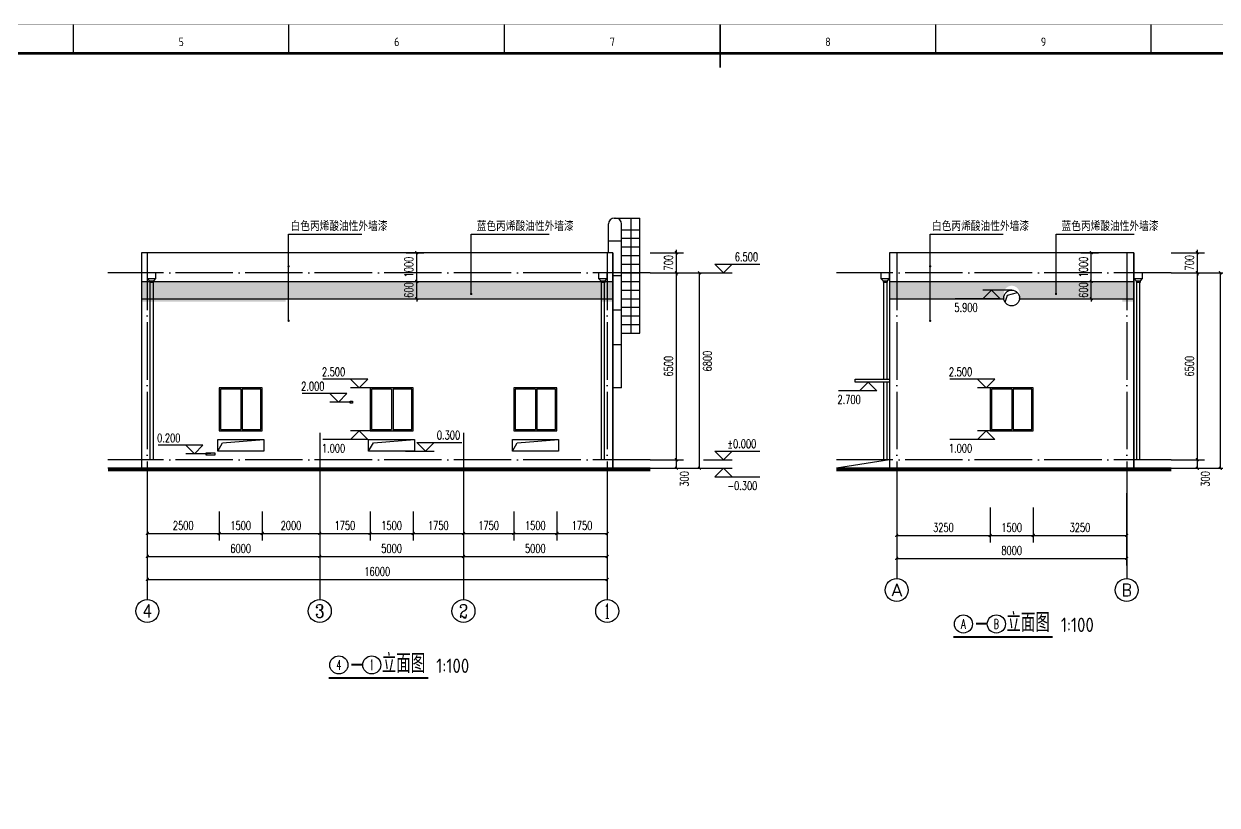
# Model space of a CAD drawing. Extents: x 43191 to 262577, y 21187 to 80637.
# Drawn here: x 185829 to 227343, y 53461 to 80637 of the extents above; entities that cross this region are included whole.
import ezdxf
from ezdxf.enums import TextEntityAlignment as Align

# ---------------------------------------------------------------- set-up
doc = ezdxf.new("R2010")
doc.units = 0
doc.header["$LTSCALE"] = 1000
doc.header["$MEASUREMENT"] = 0
doc.linetypes.add('DOTE', pattern=[2.42, 2, -0.2, 0.02, -0.2])
for name, color, linetype in [('3T_WOOD', 25, 'Continuous'), ('AXIS', 3, 'Continuous'), ('AXIS_TEXT', 7, 'Continuous'), ('DIM_ELEV', 3, 'Continuous'), ('DIM_LEAD', 3, 'Continuous'), ('DIM_SYMB', 3, 'Continuous'), ('DOTE', 1, 'DOTE'), ('PUB_DIM', 3, 'Continuous'), ('PUB_TEXT', 7, 'Continuous'), ('WALL', 9, 'Continuous'), ('WINDOW', 4, 'Continuous'), ('WINDOW_TEXT', 7, 'Continuous')]:
    doc.layers.add(name, color=color, linetype=linetype)
doc.styles.add('_HZTXT', font='standard.shx', dxfattribs={"width": 0.8, "bigfont": 'haiwenhz.shx'})
doc.styles.add('_TCH_AXIS', font='COMPLEX.shx', dxfattribs={"bigfont": 'gbcbig.shx'})
doc.styles.add('_TCH_DIM', font='simplex.shx', dxfattribs={"bigfont": 'gbcbig.shx'})
doc.styles.add('_TCH_DIM_T3', font='simplex.shx', dxfattribs={"width": 0.705882, "bigfont": 'gbcbig.shx'})
doc.styles.add('COMPLEX', font='COMPLEX')
doc.styles.get("Standard").update_dxf_attribs({"font": 'gbenor.shx', "bigfont": 'gbcbig.shx'})
doc.styles.add('TK', font='GEDITXT.SHX', dxfattribs={"width": 0.85, "height": 3.5, "bigfont": 'DXT.SHX'})
doc.dimstyles.new('_TCH_ARCH&&100', dxfattribs={"dimtxt": 297.5, "dimasz": 100, "dimexe": 250, "dimexo": 300, "dimgap": 126.25, "dimtad": 1, "dimdec": 0, "dimzin": 0, "dimdsep": 46, "dimtxsty": '_TCH_DIM_T3', "dimblk": 'ARCHTICK', "dimcen": 0.09, "dimclrt": 7, "dimazin": 2, "dimtfac": 1, "dimtdec": 0, "dimtix": 1, "dimtmove": 2, "dimatfit": 3, "dimldrblk": 'ARCHTICK', "dimfxl": 0, "dimtolj": 1, "dimtzin": 0, "dimarcsym": 0})

# ---------------------------------------------------------------- blocks, each defined once
blk = doc.blocks.new('_RAINH')
for p, q in [((-150, 0), (-150, -200)), ((150, 0), (-150, 0)), ((150, -200), (150, 0)), ((-150, -200), (150, -200)), ((-150, -200), (-75, -280)), ((-75, -280), (75, -280)), ((-75, -280), (-75, -330)), ((-75, -330), (75, -330)), ((75, -280), (150, -200)), ((75, -330), (75, -280))]:
    blk.add_line(p, q)
blk = doc.blocks.new('GEDI_WK_A11')
at = {"color": 3}
for p, q in [((300, 584), (300, 594)), ((375, 584), (375, 594)), ((450, 584), (450, 594)), ((525, 584), (525, 594)), ((600, 584), (600, 594)), ((675, 584), (675, 594))]:
    blk.add_line(p, q, dxfattribs=at)
for points, const_width in [([(0, 0), (1050, 0), (1050, 594), (0, 594)], 0.1), ([(25, 10), (1040, 10), (1040, 584), (25, 584)], 1)]:
    blk.add_lwpolyline(points, close=True, dxfattribs=dict(at, const_width=const_width))
at = {"color": 3, "const_width": 0.5}
blk.add_lwpolyline([(525, 579), (525, 594)], dxfattribs=at)
at = {"color": 3}
for s, p in [('5', (337.5, 588)), ('6', (412.5, 588)), ('7', (487.5, 588)), ('8', (562.5, 588)), ('9', (637.5, 588))]:
    blk.add_text(s, height=3, dxfattribs=at).set_placement(p, align=Align.MIDDLE)
blk = doc.blocks.new('A$C7DF8697A')
blk.add_blockref('GEDI_WK_A11', (0, 0))
at = {"style": 'TK', "width": 0.85}
for tag, height, p in [('PROJECTNAME', 4.75, (985, 44)), ('PHASE', 4, (1027, 44)), ('DRAWINGNAME', 4.75, (995, 31))]:
    blk.add_attdef(tag, text='', height=height, dxfattribs=at).set_placement(p, align=Align.MIDDLE_CENTER)
for tag, p, height in [('APPROVE', (872, 32.75), 3.5), ('DESIGN', (917, 32.75), 3.5), ('REVIEW1', (872, 25.75), 3.5), ('DRAW', (917, 25.75), 3.5), ('REVIEW2', (872, 18.75), 3.5), ('PROPORTION', (917, 18.75), 3.5), ('DRAWINGNUMBER', (967, 18.5), 4), ('CHECK', (872, 11.75), 3.5), ('DATE', (917, 11.75), 3.5), ('VERSION', (1033, 11.75), 3.5)]:
    blk.add_attdef(tag, p, '', height=height, dxfattribs=at)
blk = doc.blocks.new('_ArchTick')
at = {"color": 0, "linetype": 'ByBlock', "const_width": 0.4}
blk.add_lwpolyline([(-0.5, -0.5), (0.5, 0.5)], dxfattribs=at)
blk = doc.blocks.new('*D46')
at = {"layer": 'Defpoints', "color": 0}
for p in [(222304, 72678), (222966, 72678), (222304, 71678)]:
    blk.add_point(p, dxfattribs=at)
at = {"layer": 'PUB_DIM', "color": 0, "lineweight": -2}
for p, q in [((222604, 72678), (223216, 72678)), ((222966, 71678), (222966, 72678)), ((222604, 71678), (223216, 71678))]:
    blk.add_line(p, q, dxfattribs=at)
at = {"layer": 'PUB_DIM', "color": 0, "lineweight": -2, "xscale": 100, "yscale": 100, "zscale": 100}
for p, rotation in [((222966, 72678), 90), ((222966, 71678), 270)]:
    blk.add_blockref('_ArchTick', p, dxfattribs=dict(at, rotation=rotation))
at = {"layer": 'PUB_DIM', "color": 7, "insert": (222691, 72178), "char_height": 297.5, "attachment_point": 5, "rotation": 90, "style": '_TCH_DIM_T3'}
blk.add_mtext('\\A1;1000', dxfattribs=at)
blk = doc.blocks.new('*D47')
at = {"layer": 'Defpoints', "color": 0}
for p in [(222304, 71678), (222966, 71678), (222304, 71078)]:
    blk.add_point(p, dxfattribs=at)
at = {"layer": 'PUB_DIM', "color": 0, "lineweight": -2}
for p, q in [((222604, 71678), (223216, 71678)), ((222966, 71678), (222966, 71778)), ((222966, 71078), (222966, 71678)), ((222604, 71078), (223216, 71078)), ((222966, 71078), (222966, 70978))]:
    blk.add_line(p, q, dxfattribs=at)
at = {"layer": 'PUB_DIM', "color": 0, "lineweight": -2, "xscale": 100, "yscale": 100, "zscale": 100}
for p, rotation in [((222966, 71678), 270), ((222966, 71078), 90)]:
    blk.add_blockref('_ArchTick', p, dxfattribs=dict(at, rotation=rotation))
at = {"layer": 'PUB_DIM', "color": 7, "insert": (222691, 71378), "char_height": 297.5, "attachment_point": 5, "rotation": 90, "style": '_TCH_DIM_T3'}
blk.add_mtext('\\A1;600', dxfattribs=at)
blk = doc.blocks.new('*D48')
at = {"layer": 'Defpoints', "color": 0}
for p in [(198835, 72678), (199496, 72678), (198835, 71678)]:
    blk.add_point(p, dxfattribs=at)
at = {"layer": 'PUB_DIM', "color": 0, "lineweight": -2}
for p, q in [((199135, 72678), (199746, 72678)), ((199496, 71678), (199496, 72678)), ((199135, 71678), (199746, 71678))]:
    blk.add_line(p, q, dxfattribs=at)
at = {"layer": 'PUB_DIM', "color": 0, "lineweight": -2, "xscale": 100, "yscale": 100, "zscale": 100}
for p, rotation in [((199496, 72678), 90), ((199496, 71678), 270)]:
    blk.add_blockref('_ArchTick', p, dxfattribs=dict(at, rotation=rotation))
at = {"layer": 'PUB_DIM', "color": 7, "insert": (199221, 72178), "char_height": 297.5, "attachment_point": 5, "rotation": 90, "style": '_TCH_DIM_T3'}
blk.add_mtext('\\A1;1000', dxfattribs=at)
blk = doc.blocks.new('*D49')
at = {"layer": 'Defpoints', "color": 0}
for p in [(198835, 71678), (199496, 71678), (198835, 71078)]:
    blk.add_point(p, dxfattribs=at)
at = {"layer": 'PUB_DIM', "color": 0, "lineweight": -2}
for p, q in [((199135, 71678), (199746, 71678)), ((199496, 71678), (199496, 71778)), ((199496, 71078), (199496, 71678)), ((199135, 71078), (199746, 71078)), ((199496, 71078), (199496, 70978))]:
    blk.add_line(p, q, dxfattribs=at)
at = {"layer": 'PUB_DIM', "color": 0, "lineweight": -2, "xscale": 100, "yscale": 100, "zscale": 100}
for p, rotation in [((199496, 71678), 270), ((199496, 71078), 90)]:
    blk.add_blockref('_ArchTick', p, dxfattribs=dict(at, rotation=rotation))
at = {"layer": 'PUB_DIM', "color": 7, "insert": (199221, 71378), "char_height": 297.5, "attachment_point": 5, "rotation": 90, "style": '_TCH_DIM_T3'}
blk.add_mtext('\\A1;600', dxfattribs=at)
blk = doc.blocks.new('*D69')
at = {"layer": 'AXIS', "color": 0, "lineweight": -2}
for p, q in [((216196, 64313), (216196, 61793)), ((224196, 64313), (224196, 61793)), ((216196, 62043), (224196, 62043))]:
    blk.add_line(p, q, dxfattribs=at)
at = {"layer": 'Defpoints', "color": 0}
for p in [(216196, 64613), (224196, 64613), (224196, 62043)]:
    blk.add_point(p, dxfattribs=at)
at = {"layer": 'AXIS', "color": 0, "lineweight": -2, "xscale": 100, "yscale": 100, "zscale": 100, "rotation": 180}
blk.add_blockref('_ArchTick', (216196, 62043), dxfattribs=at)
at = {"layer": 'AXIS', "color": 0, "lineweight": -2, "xscale": 100, "yscale": 100, "zscale": 100}
blk.add_blockref('_ArchTick', (224196, 62043), dxfattribs=at)
at = {"layer": 'AXIS', "color": 7, "insert": (220196, 62318), "char_height": 297.5, "attachment_point": 5, "style": '_TCH_DIM_T3'}
blk.add_mtext('\\A1;8000', dxfattribs=at)
blk = doc.blocks.new('*D70')
at = {"layer": 'Defpoints', "color": 0}
for p in [(216196, 64109), (219446, 64109), (219446, 62843)]:
    blk.add_point(p, dxfattribs=at)
at = {"layer": 'PUB_DIM', "color": 0, "lineweight": -2}
for p, q in [((216196, 63809), (216196, 62593)), ((219446, 63809), (219446, 62593)), ((216196, 62843), (219446, 62843))]:
    blk.add_line(p, q, dxfattribs=at)
at = {"layer": 'PUB_DIM', "color": 0, "lineweight": -2, "xscale": 100, "yscale": 100, "zscale": 100, "rotation": 180}
blk.add_blockref('_ArchTick', (216196, 62843), dxfattribs=at)
at = {"layer": 'PUB_DIM', "color": 0, "lineweight": -2, "xscale": 100, "yscale": 100, "zscale": 100}
blk.add_blockref('_ArchTick', (219446, 62843), dxfattribs=at)
at = {"layer": 'PUB_DIM', "color": 7, "insert": (217821, 63118), "char_height": 297.5, "attachment_point": 5, "style": '_TCH_DIM_T3'}
blk.add_mtext('\\A1;3250', dxfattribs=at)
blk = doc.blocks.new('*D71')
at = {"layer": 'Defpoints', "color": 0}
for p in [(219446, 64109), (220946, 64109), (220946, 62843)]:
    blk.add_point(p, dxfattribs=at)
at = {"layer": 'PUB_DIM', "color": 0, "lineweight": -2}
for p, q in [((219446, 63809), (219446, 62593)), ((220946, 63809), (220946, 62593)), ((219446, 62843), (220946, 62843))]:
    blk.add_line(p, q, dxfattribs=at)
at = {"layer": 'PUB_DIM', "color": 0, "lineweight": -2, "xscale": 100, "yscale": 100, "zscale": 100, "rotation": 180}
blk.add_blockref('_ArchTick', (219446, 62843), dxfattribs=at)
at = {"layer": 'PUB_DIM', "color": 0, "lineweight": -2, "xscale": 100, "yscale": 100, "zscale": 100}
blk.add_blockref('_ArchTick', (220946, 62843), dxfattribs=at)
at = {"layer": 'PUB_DIM', "color": 7, "insert": (220196, 63118), "char_height": 297.5, "attachment_point": 5, "style": '_TCH_DIM_T3'}
blk.add_mtext('\\A1;1500', dxfattribs=at)
blk = doc.blocks.new('*D72')
at = {"layer": 'Defpoints', "color": 0}
for p in [(220946, 64109), (224196, 64109), (224196, 62843)]:
    blk.add_point(p, dxfattribs=at)
at = {"layer": 'PUB_DIM', "color": 0, "lineweight": -2}
for p, q in [((220946, 63809), (220946, 62593)), ((224196, 63809), (224196, 62593)), ((220946, 62843), (224196, 62843))]:
    blk.add_line(p, q, dxfattribs=at)
at = {"layer": 'PUB_DIM', "color": 0, "lineweight": -2, "xscale": 100, "yscale": 100, "zscale": 100, "rotation": 180}
blk.add_blockref('_ArchTick', (220946, 62843), dxfattribs=at)
at = {"layer": 'PUB_DIM', "color": 0, "lineweight": -2, "xscale": 100, "yscale": 100, "zscale": 100}
blk.add_blockref('_ArchTick', (224196, 62843), dxfattribs=at)
at = {"layer": 'PUB_DIM', "color": 7, "insert": (222571, 63118), "char_height": 297.5, "attachment_point": 5, "style": '_TCH_DIM_T3'}
blk.add_mtext('\\A1;3250', dxfattribs=at)
blk = doc.blocks.new('*D73')
at = {"layer": 'Defpoints', "color": 0}
for p in [(225746, 71978), (227456, 71978), (225746, 65178)]:
    blk.add_point(p, dxfattribs=at)
at = {"layer": 'PUB_DIM', "color": 0, "lineweight": -2}
for p, q in [((226046, 71978), (227706, 71978)), ((227456, 65178), (227456, 71978)), ((226046, 65178), (227706, 65178))]:
    blk.add_line(p, q, dxfattribs=at)
at = {"layer": 'PUB_DIM', "color": 0, "lineweight": -2, "xscale": 100, "yscale": 100, "zscale": 100}
for p, rotation in [((227456, 71978), 90), ((227456, 65178), 270)]:
    blk.add_blockref('_ArchTick', p, dxfattribs=dict(at, rotation=rotation))
at = {"layer": 'PUB_DIM', "color": 7, "insert": (227731, 68908), "char_height": 297.5, "attachment_point": 5, "rotation": 90, "style": '_TCH_DIM_T3'}
blk.add_mtext('\\A1;6800', dxfattribs=at)
blk = doc.blocks.new('*D74')
at = {"layer": 'Defpoints', "color": 0}
for p in [(225446, 72678), (226656, 72678), (225446, 71978)]:
    blk.add_point(p, dxfattribs=at)
at = {"layer": 'PUB_DIM', "color": 0, "lineweight": -2}
for p, q in [((225746, 72678), (226906, 72678)), ((226656, 72678), (226656, 72778)), ((226656, 71978), (226656, 72678)), ((225746, 71978), (226906, 71978)), ((226656, 71978), (226656, 71878))]:
    blk.add_line(p, q, dxfattribs=at)
at = {"layer": 'PUB_DIM', "color": 0, "lineweight": -2, "xscale": 100, "yscale": 100, "zscale": 100}
for p, rotation in [((226656, 72678), 270), ((226656, 71978), 90)]:
    blk.add_blockref('_ArchTick', p, dxfattribs=dict(at, rotation=rotation))
at = {"layer": 'PUB_DIM', "color": 7, "insert": (226381, 72328), "char_height": 297.5, "attachment_point": 5, "rotation": 90, "style": '_TCH_DIM_T3'}
blk.add_mtext('\\A1;700', dxfattribs=at)
blk = doc.blocks.new('*D75')
at = {"layer": 'Defpoints', "color": 0}
for p in [(225446, 71978), (226656, 71978), (225446, 65478)]:
    blk.add_point(p, dxfattribs=at)
at = {"layer": 'PUB_DIM', "color": 0, "lineweight": -2}
for p, q in [((225746, 71978), (226906, 71978)), ((226656, 65478), (226656, 71978)), ((225746, 65478), (226906, 65478))]:
    blk.add_line(p, q, dxfattribs=at)
at = {"layer": 'PUB_DIM', "color": 0, "lineweight": -2, "xscale": 100, "yscale": 100, "zscale": 100}
for p, rotation in [((226656, 71978), 90), ((226656, 65478), 270)]:
    blk.add_blockref('_ArchTick', p, dxfattribs=dict(at, rotation=rotation))
at = {"layer": 'PUB_DIM', "color": 7, "insert": (226381, 68728), "char_height": 297.5, "attachment_point": 5, "rotation": 90, "style": '_TCH_DIM_T3'}
blk.add_mtext('\\A1;6500', dxfattribs=at)
blk = doc.blocks.new('*D76')
at = {"layer": 'Defpoints', "color": 0}
for p in [(225446, 65478), (225446, 65178), (226656, 65478)]:
    blk.add_point(p, dxfattribs=at)
at = {"layer": 'PUB_DIM', "color": 0, "lineweight": -2}
for p, q in [((225746, 65478), (226906, 65478)), ((225746, 65178), (226906, 65178)), ((226656, 65178), (226656, 65478))]:
    blk.add_line(p, q, dxfattribs=at)
at = {"layer": 'PUB_DIM', "color": 0, "lineweight": -2, "xscale": 100, "yscale": 100, "zscale": 100}
for p, rotation in [((226656, 65478), 90), ((226656, 65178), 270)]:
    blk.add_blockref('_ArchTick', p, dxfattribs=dict(at, rotation=rotation))
at = {"layer": 'PUB_DIM', "color": 7, "insert": (226931, 64808), "char_height": 297.5, "attachment_point": 5, "rotation": 90, "style": '_TCH_DIM_T3'}
blk.add_mtext('\\A1;300', dxfattribs=at)
blk = doc.blocks.new('*D77')
at = {"layer": 'Defpoints', "color": 0}
for p in [(204373, 63973), (206123, 63973), (206123, 62913)]:
    blk.add_point(p, dxfattribs=at)
at = {"layer": 'PUB_DIM', "color": 0, "lineweight": -2}
for p, q in [((204373, 63673), (204373, 62663)), ((206123, 63673), (206123, 62663)), ((204373, 62913), (206123, 62913))]:
    blk.add_line(p, q, dxfattribs=at)
at = {"layer": 'PUB_DIM', "color": 0, "lineweight": -2, "xscale": 100, "yscale": 100, "zscale": 100, "rotation": 180}
blk.add_blockref('_ArchTick', (204373, 62913), dxfattribs=at)
at = {"layer": 'PUB_DIM', "color": 0, "lineweight": -2, "xscale": 100, "yscale": 100, "zscale": 100}
blk.add_blockref('_ArchTick', (206123, 62913), dxfattribs=at)
at = {"layer": 'PUB_DIM', "color": 7, "insert": (205248, 63188), "char_height": 297.5, "attachment_point": 5, "style": '_TCH_DIM_T3'}
blk.add_mtext('\\A1;1750', dxfattribs=at)
blk = doc.blocks.new('*D78')
at = {"layer": 'Defpoints', "color": 0}
for p in [(202873, 63973), (204373, 63973), (204373, 62913)]:
    blk.add_point(p, dxfattribs=at)
at = {"layer": 'PUB_DIM', "color": 0, "lineweight": -2}
for p, q in [((202873, 63673), (202873, 62663)), ((204373, 63673), (204373, 62663)), ((202873, 62913), (204373, 62913))]:
    blk.add_line(p, q, dxfattribs=at)
at = {"layer": 'PUB_DIM', "color": 0, "lineweight": -2, "xscale": 100, "yscale": 100, "zscale": 100, "rotation": 180}
blk.add_blockref('_ArchTick', (202873, 62913), dxfattribs=at)
at = {"layer": 'PUB_DIM', "color": 0, "lineweight": -2, "xscale": 100, "yscale": 100, "zscale": 100}
blk.add_blockref('_ArchTick', (204373, 62913), dxfattribs=at)
at = {"layer": 'PUB_DIM', "color": 7, "insert": (203623, 63188), "char_height": 297.5, "attachment_point": 5, "style": '_TCH_DIM_T3'}
blk.add_mtext('\\A1;1500', dxfattribs=at)
blk = doc.blocks.new('*D79')
at = {"layer": 'Defpoints', "color": 0}
for p in [(201123, 63973), (202873, 63973), (202873, 62913)]:
    blk.add_point(p, dxfattribs=at)
at = {"layer": 'PUB_DIM', "color": 0, "lineweight": -2}
for p, q in [((201123, 63673), (201123, 62663)), ((202873, 63673), (202873, 62663)), ((201123, 62913), (202873, 62913))]:
    blk.add_line(p, q, dxfattribs=at)
at = {"layer": 'PUB_DIM', "color": 0, "lineweight": -2, "xscale": 100, "yscale": 100, "zscale": 100, "rotation": 180}
blk.add_blockref('_ArchTick', (201123, 62913), dxfattribs=at)
at = {"layer": 'PUB_DIM', "color": 0, "lineweight": -2, "xscale": 100, "yscale": 100, "zscale": 100}
blk.add_blockref('_ArchTick', (202873, 62913), dxfattribs=at)
at = {"layer": 'PUB_DIM', "color": 7, "insert": (201998, 63188), "char_height": 297.5, "attachment_point": 5, "style": '_TCH_DIM_T3'}
blk.add_mtext('\\A1;1750', dxfattribs=at)
blk = doc.blocks.new('*D80')
at = {"layer": 'Defpoints', "color": 0}
for p in [(199373, 63973), (201123, 63973), (201123, 62913)]:
    blk.add_point(p, dxfattribs=at)
at = {"layer": 'PUB_DIM', "color": 0, "lineweight": -2}
for p, q in [((199373, 63673), (199373, 62663)), ((201123, 63673), (201123, 62663)), ((199373, 62913), (201123, 62913))]:
    blk.add_line(p, q, dxfattribs=at)
at = {"layer": 'PUB_DIM', "color": 0, "lineweight": -2, "xscale": 100, "yscale": 100, "zscale": 100, "rotation": 180}
blk.add_blockref('_ArchTick', (199373, 62913), dxfattribs=at)
at = {"layer": 'PUB_DIM', "color": 0, "lineweight": -2, "xscale": 100, "yscale": 100, "zscale": 100}
blk.add_blockref('_ArchTick', (201123, 62913), dxfattribs=at)
at = {"layer": 'PUB_DIM', "color": 7, "insert": (200248, 63188), "char_height": 297.5, "attachment_point": 5, "style": '_TCH_DIM_T3'}
blk.add_mtext('\\A1;1750', dxfattribs=at)
blk = doc.blocks.new('*D81')
at = {"layer": 'Defpoints', "color": 0}
for p in [(197873, 63973), (199373, 63973), (199373, 62913)]:
    blk.add_point(p, dxfattribs=at)
at = {"layer": 'PUB_DIM', "color": 0, "lineweight": -2}
for p, q in [((197873, 63673), (197873, 62663)), ((199373, 63673), (199373, 62663)), ((197873, 62913), (199373, 62913))]:
    blk.add_line(p, q, dxfattribs=at)
at = {"layer": 'PUB_DIM', "color": 0, "lineweight": -2, "xscale": 100, "yscale": 100, "zscale": 100, "rotation": 180}
blk.add_blockref('_ArchTick', (197873, 62913), dxfattribs=at)
at = {"layer": 'PUB_DIM', "color": 0, "lineweight": -2, "xscale": 100, "yscale": 100, "zscale": 100}
blk.add_blockref('_ArchTick', (199373, 62913), dxfattribs=at)
at = {"layer": 'PUB_DIM', "color": 7, "insert": (198623, 63188), "char_height": 297.5, "attachment_point": 5, "style": '_TCH_DIM_T3'}
blk.add_mtext('\\A1;1500', dxfattribs=at)
blk = doc.blocks.new('*D82')
at = {"layer": 'Defpoints', "color": 0}
for p in [(196123, 63973), (197873, 63973), (197873, 62913)]:
    blk.add_point(p, dxfattribs=at)
at = {"layer": 'PUB_DIM', "color": 0, "lineweight": -2}
for p, q in [((196123, 63673), (196123, 62663)), ((197873, 63673), (197873, 62663)), ((196123, 62913), (197873, 62913))]:
    blk.add_line(p, q, dxfattribs=at)
at = {"layer": 'PUB_DIM', "color": 0, "lineweight": -2, "xscale": 100, "yscale": 100, "zscale": 100, "rotation": 180}
blk.add_blockref('_ArchTick', (196123, 62913), dxfattribs=at)
at = {"layer": 'PUB_DIM', "color": 0, "lineweight": -2, "xscale": 100, "yscale": 100, "zscale": 100}
blk.add_blockref('_ArchTick', (197873, 62913), dxfattribs=at)
at = {"layer": 'PUB_DIM', "color": 7, "insert": (196998, 63188), "char_height": 297.5, "attachment_point": 5, "style": '_TCH_DIM_T3'}
blk.add_mtext('\\A1;1750', dxfattribs=at)
blk = doc.blocks.new('*D83')
at = {"layer": 'Defpoints', "color": 0}
for p in [(194123, 63973), (196123, 63973), (196123, 62913)]:
    blk.add_point(p, dxfattribs=at)
at = {"layer": 'PUB_DIM', "color": 0, "lineweight": -2}
for p, q in [((194123, 63673), (194123, 62663)), ((196123, 63673), (196123, 62663)), ((194123, 62913), (196123, 62913))]:
    blk.add_line(p, q, dxfattribs=at)
at = {"layer": 'PUB_DIM', "color": 0, "lineweight": -2, "xscale": 100, "yscale": 100, "zscale": 100, "rotation": 180}
blk.add_blockref('_ArchTick', (194123, 62913), dxfattribs=at)
at = {"layer": 'PUB_DIM', "color": 0, "lineweight": -2, "xscale": 100, "yscale": 100, "zscale": 100}
blk.add_blockref('_ArchTick', (196123, 62913), dxfattribs=at)
at = {"layer": 'PUB_DIM', "color": 7, "insert": (195123, 63188), "char_height": 297.5, "attachment_point": 5, "style": '_TCH_DIM_T3'}
blk.add_mtext('\\A1;2000', dxfattribs=at)
blk = doc.blocks.new('*D84')
at = {"layer": 'Defpoints', "color": 0}
for p in [(192623, 63973), (194123, 63973), (194123, 62913)]:
    blk.add_point(p, dxfattribs=at)
at = {"layer": 'PUB_DIM', "color": 0, "lineweight": -2}
for p, q in [((192623, 63673), (192623, 62663)), ((194123, 63673), (194123, 62663)), ((192623, 62913), (194123, 62913))]:
    blk.add_line(p, q, dxfattribs=at)
at = {"layer": 'PUB_DIM', "color": 0, "lineweight": -2, "xscale": 100, "yscale": 100, "zscale": 100, "rotation": 180}
blk.add_blockref('_ArchTick', (192623, 62913), dxfattribs=at)
at = {"layer": 'PUB_DIM', "color": 0, "lineweight": -2, "xscale": 100, "yscale": 100, "zscale": 100}
blk.add_blockref('_ArchTick', (194123, 62913), dxfattribs=at)
at = {"layer": 'PUB_DIM', "color": 7, "insert": (193373, 63188), "char_height": 297.5, "attachment_point": 5, "style": '_TCH_DIM_T3'}
blk.add_mtext('\\A1;1500', dxfattribs=at)
blk = doc.blocks.new('*D85')
at = {"layer": 'Defpoints', "color": 0}
for p in [(190123, 63973), (192623, 63973), (192623, 62913)]:
    blk.add_point(p, dxfattribs=at)
at = {"layer": 'PUB_DIM', "color": 0, "lineweight": -2}
for p, q in [((190123, 63673), (190123, 62663)), ((192623, 63673), (192623, 62663)), ((190123, 62913), (192623, 62913))]:
    blk.add_line(p, q, dxfattribs=at)
at = {"layer": 'PUB_DIM', "color": 0, "lineweight": -2, "xscale": 100, "yscale": 100, "zscale": 100, "rotation": 180}
blk.add_blockref('_ArchTick', (190123, 62913), dxfattribs=at)
at = {"layer": 'PUB_DIM', "color": 0, "lineweight": -2, "xscale": 100, "yscale": 100, "zscale": 100}
blk.add_blockref('_ArchTick', (192623, 62913), dxfattribs=at)
at = {"layer": 'PUB_DIM', "color": 7, "insert": (191373, 63188), "char_height": 297.5, "attachment_point": 5, "style": '_TCH_DIM_T3'}
blk.add_mtext('\\A1;2500', dxfattribs=at)
blk = doc.blocks.new('*D86')
at = {"layer": 'AXIS', "color": 0, "lineweight": -2}
for p, q in [((201123, 64313), (201123, 61863)), ((206123, 64313), (206123, 61863)), ((201123, 62113), (206123, 62113))]:
    blk.add_line(p, q, dxfattribs=at)
at = {"layer": 'Defpoints', "color": 0}
for p in [(201123, 64613), (206123, 64613), (206123, 62113)]:
    blk.add_point(p, dxfattribs=at)
at = {"layer": 'AXIS', "color": 0, "lineweight": -2, "xscale": 100, "yscale": 100, "zscale": 100, "rotation": 180}
blk.add_blockref('_ArchTick', (201123, 62113), dxfattribs=at)
at = {"layer": 'AXIS', "color": 0, "lineweight": -2, "xscale": 100, "yscale": 100, "zscale": 100}
blk.add_blockref('_ArchTick', (206123, 62113), dxfattribs=at)
at = {"layer": 'AXIS', "color": 7, "insert": (203623, 62388), "char_height": 297.5, "attachment_point": 5, "style": '_TCH_DIM_T3'}
blk.add_mtext('\\A1;5000', dxfattribs=at)
blk = doc.blocks.new('*D87')
at = {"layer": 'AXIS', "color": 0, "lineweight": -2}
for p, q in [((196123, 64313), (196123, 61863)), ((201123, 64313), (201123, 61863)), ((196123, 62113), (201123, 62113))]:
    blk.add_line(p, q, dxfattribs=at)
at = {"layer": 'Defpoints', "color": 0}
for p in [(196123, 64613), (201123, 64613), (201123, 62113)]:
    blk.add_point(p, dxfattribs=at)
at = {"layer": 'AXIS', "color": 0, "lineweight": -2, "xscale": 100, "yscale": 100, "zscale": 100, "rotation": 180}
blk.add_blockref('_ArchTick', (196123, 62113), dxfattribs=at)
at = {"layer": 'AXIS', "color": 0, "lineweight": -2, "xscale": 100, "yscale": 100, "zscale": 100}
blk.add_blockref('_ArchTick', (201123, 62113), dxfattribs=at)
at = {"layer": 'AXIS', "color": 7, "insert": (198623, 62388), "char_height": 297.5, "attachment_point": 5, "style": '_TCH_DIM_T3'}
blk.add_mtext('\\A1;5000', dxfattribs=at)
blk = doc.blocks.new('*D88')
at = {"layer": 'AXIS', "color": 0, "lineweight": -2}
for p, q in [((190123, 64313), (190123, 61863)), ((196123, 64313), (196123, 61863)), ((190123, 62113), (196123, 62113))]:
    blk.add_line(p, q, dxfattribs=at)
at = {"layer": 'Defpoints', "color": 0}
for p in [(190123, 64613), (196123, 64613), (196123, 62113)]:
    blk.add_point(p, dxfattribs=at)
at = {"layer": 'AXIS', "color": 0, "lineweight": -2, "xscale": 100, "yscale": 100, "zscale": 100, "rotation": 180}
blk.add_blockref('_ArchTick', (190123, 62113), dxfattribs=at)
at = {"layer": 'AXIS', "color": 0, "lineweight": -2, "xscale": 100, "yscale": 100, "zscale": 100}
blk.add_blockref('_ArchTick', (196123, 62113), dxfattribs=at)
at = {"layer": 'AXIS', "color": 7, "insert": (193373, 62388), "char_height": 297.5, "attachment_point": 5, "style": '_TCH_DIM_T3'}
blk.add_mtext('\\A1;6000', dxfattribs=at)
blk = doc.blocks.new('*D89')
at = {"layer": 'AXIS', "color": 0, "lineweight": -2}
for p, q in [((190123, 64313), (190123, 61063)), ((206123, 64313), (206123, 61063)), ((190123, 61313), (206123, 61313))]:
    blk.add_line(p, q, dxfattribs=at)
at = {"layer": 'Defpoints', "color": 0}
for p in [(190123, 64613), (206123, 64613), (206123, 61313)]:
    blk.add_point(p, dxfattribs=at)
at = {"layer": 'AXIS', "color": 0, "lineweight": -2, "xscale": 100, "yscale": 100, "zscale": 100, "rotation": 180}
blk.add_blockref('_ArchTick', (190123, 61313), dxfattribs=at)
at = {"layer": 'AXIS', "color": 0, "lineweight": -2, "xscale": 100, "yscale": 100, "zscale": 100}
blk.add_blockref('_ArchTick', (206123, 61313), dxfattribs=at)
at = {"layer": 'AXIS', "color": 7, "insert": (198123, 61588), "char_height": 297.5, "attachment_point": 5, "style": '_TCH_DIM_T3'}
blk.add_mtext('\\A1;16000', dxfattribs=at)
blk = doc.blocks.new('*D90')
at = {"layer": 'Defpoints', "color": 0}
for p in [(207623, 71978), (209333, 71978), (207623, 65178)]:
    blk.add_point(p, dxfattribs=at)
at = {"layer": 'PUB_DIM', "color": 0, "lineweight": -2}
for p, q in [((207923, 71978), (209583, 71978)), ((209333, 65178), (209333, 71978)), ((207923, 65178), (209583, 65178))]:
    blk.add_line(p, q, dxfattribs=at)
at = {"layer": 'PUB_DIM', "color": 0, "lineweight": -2, "xscale": 100, "yscale": 100, "zscale": 100}
for p, rotation in [((209333, 71978), 90), ((209333, 65178), 270)]:
    blk.add_blockref('_ArchTick', p, dxfattribs=dict(at, rotation=rotation))
at = {"layer": 'PUB_DIM', "color": 7, "insert": (209608, 68908), "char_height": 297.5, "attachment_point": 5, "rotation": 90, "style": '_TCH_DIM_T3'}
blk.add_mtext('\\A1;6800', dxfattribs=at)
blk = doc.blocks.new('*D91')
at = {"layer": 'Defpoints', "color": 0}
for p in [(207323, 72678), (208533, 72678), (207323, 71978)]:
    blk.add_point(p, dxfattribs=at)
at = {"layer": 'PUB_DIM', "color": 0, "lineweight": -2}
for p, q in [((207623, 72678), (208783, 72678)), ((208533, 72678), (208533, 72778)), ((208533, 71978), (208533, 72678)), ((207623, 71978), (208783, 71978)), ((208533, 71978), (208533, 71878))]:
    blk.add_line(p, q, dxfattribs=at)
at = {"layer": 'PUB_DIM', "color": 0, "lineweight": -2, "xscale": 100, "yscale": 100, "zscale": 100}
for p, rotation in [((208533, 72678), 270), ((208533, 71978), 90)]:
    blk.add_blockref('_ArchTick', p, dxfattribs=dict(at, rotation=rotation))
at = {"layer": 'PUB_DIM', "color": 7, "insert": (208258, 72328), "char_height": 297.5, "attachment_point": 5, "rotation": 90, "style": '_TCH_DIM_T3'}
blk.add_mtext('\\A1;700', dxfattribs=at)
blk = doc.blocks.new('*D92')
at = {"layer": 'Defpoints', "color": 0}
for p in [(207323, 71978), (208533, 71978), (207323, 65478)]:
    blk.add_point(p, dxfattribs=at)
at = {"layer": 'PUB_DIM', "color": 0, "lineweight": -2}
for p, q in [((207623, 71978), (208783, 71978)), ((208533, 65478), (208533, 71978)), ((207623, 65478), (208783, 65478))]:
    blk.add_line(p, q, dxfattribs=at)
at = {"layer": 'PUB_DIM', "color": 0, "lineweight": -2, "xscale": 100, "yscale": 100, "zscale": 100}
for p, rotation in [((208533, 71978), 90), ((208533, 65478), 270)]:
    blk.add_blockref('_ArchTick', p, dxfattribs=dict(at, rotation=rotation))
at = {"layer": 'PUB_DIM', "color": 7, "insert": (208258, 68728), "char_height": 297.5, "attachment_point": 5, "rotation": 90, "style": '_TCH_DIM_T3'}
blk.add_mtext('\\A1;6500', dxfattribs=at)
blk = doc.blocks.new('*D93')
at = {"layer": 'Defpoints', "color": 0}
for p in [(207323, 65478), (207323, 65178), (208533, 65478)]:
    blk.add_point(p, dxfattribs=at)
at = {"layer": 'PUB_DIM', "color": 0, "lineweight": -2}
for p, q in [((207623, 65478), (208783, 65478)), ((207623, 65178), (208783, 65178)), ((208533, 65178), (208533, 65478))]:
    blk.add_line(p, q, dxfattribs=at)
at = {"layer": 'PUB_DIM', "color": 0, "lineweight": -2, "xscale": 100, "yscale": 100, "zscale": 100}
for p, rotation in [((208533, 65478), 90), ((208533, 65178), 270)]:
    blk.add_blockref('_ArchTick', p, dxfattribs=dict(at, rotation=rotation))
at = {"layer": 'PUB_DIM', "color": 7, "insert": (208808, 64808), "char_height": 297.5, "attachment_point": 5, "rotation": 90, "style": '_TCH_DIM_T3'}
blk.add_mtext('\\A1;300', dxfattribs=at)
blk = doc.blocks.new('_AXISO')
blk.add_circle((0, 0), 0.5)
at = {"layer": 'AXIS_TEXT', "style": 'COMPLEX', "width": 1.041667}
blk.add_attdef('A', text='', height=0.56, dxfattribs=at).set_placement((-0.25, -0.28), (0.25, -0.28), align=Align.FIT)

msp = doc.modelspace()

# ---------------------------------------------------------------- hatches: boundary and pattern name
h = msp.add_hatch()
h.set_pattern_fill('DOTS', color=4, scale=50, style=0)
h.set_pattern_definition([(0, (167617.69, 70978.13), (39.6875, 79.375), [0, -79.375])])
h.paths.add_polyline_path([(189923.5, 70978.1), (190123.5, 70978.1), (190123.5, 71678.1), (189923.5, 71678.1)])
h.paths.add_polyline_path([(190123.5, 70978.1), (190223.5, 70978.1), (190223.5, 71648.1), (190198.5, 71648.1), (190198.5, 71678.1), (190123.5, 71678.1)])
h.paths.add_polyline_path([(190323.5, 71648.1), (190223.5, 71648.1), (190223.5, 70978.1), (190323.5, 70978.1)])
h.paths.add_polyline_path([(194931.5, 70978.1), (194931.5, 71678.1), (190348.5, 71678.1), (190348.5, 71648.1), (190323.5, 71648.1), (190323.5, 70978.1)])
h.paths.add_polyline_path([(206023.5, 71648.1), (205923.5, 71648.1), (205923.5, 70978.1), (206023.5, 70978.1)])
h.paths.add_polyline_path([(206123.5, 71678.1), (206048.5, 71678.1), (206048.5, 71648.1), (206023.5, 71648.1), (206023.5, 70978.1), (206123.5, 70978.1)])
h.paths.add_polyline_path([(206123.5, 70978.1), (206323.5, 70978.1), (206323.5, 71678.1), (206123.5, 71678.1)])
h.paths.add_polyline_path([(194931.5, 71078.1), (205923.5, 71078.1), (205923.5, 71648.1), (205898.5, 71648.1), (205898.5, 71678.1), (194931.5, 71678.1)])
h = msp.add_hatch()
h.set_pattern_fill('DOTS', color=4, scale=50, style=0)
h.set_pattern_definition([(0, (208046.5, 70978.13), (39.6875, 79.375), [0, -79.375])])
h.paths.add_polyline_path([(224146.5, 71648.1), (224046.5, 71648.1), (224046.5, 70978.1), (224146.5, 70978.1)])
h.paths.add_polyline_path([(224246.5, 71678.1), (224171.5, 71678.1), (224171.5, 71648.1), (224146.5, 71648.1), (224146.5, 70978.1), (224246.5, 70978.1)])
h.paths.add_polyline_path([(224246.5, 70978.1), (224446.5, 70978.1), (224446.5, 71678.1), (224246.5, 71678.1)])
h.paths.add_polyline_path([(215946.5, 71078.1), (224046.5, 71078.1), (224046.5, 71648.1), (224021.5, 71648.1), (224021.5, 71678.1), (215946.5, 71678.1)])
edge = h.paths.add_edge_path()
edge.add_line((219984.4, 71078.1), (220408.6, 71078.1))
edge.add_arc((220196.5, 71253.1), 275, 320.4788, 579.5212)

# ---------------------------------------------------------------- linework, layer by layer
at = {"color": 252}
for p, q in [((206168.6, 72678.1), (206168.6, 73678.1)), ((206368.6, 73878.1), (206423.5, 73878.1)), ((206396, 73878.1), (207253.5, 73878.1)), ((206623.5, 67978.1), (206623.5, 73678.1)), ((206953.5, 69878.1), (206953.5, 73878.1)), ((207253.5, 69878.1), (207253.5, 73878.1)), ((206623.5, 73078.1), (206168.6, 73078.1)), ((206623.5, 73478.1), (207253.5, 73478.1)), ((206623.5, 73178.1), (207253.5, 73178.1)), ((206623.5, 72878.1), (207253.5, 72878.1)), ((206623.5, 72578.1), (207253.5, 72578.1)), ((206623.5, 72278.1), (207253.5, 72278.1)), ((206623.5, 71878.1), (206323.5, 71878.1)), ((206623.5, 71978.1), (207253.5, 71978.1)), ((206623.5, 71678.1), (207253.5, 71678.1)), ((206623.5, 71378.1), (207253.5, 71378.1)), ((206623.5, 71078.1), (207253.5, 71078.1)), ((206623.5, 70678.1), (206323.5, 70678.1)), ((206623.5, 70778.1), (207253.5, 70778.1)), ((206623.5, 70478.1), (207253.5, 70478.1)), ((206623.5, 70178.1), (207253.5, 70178.1)), ((206623.5, 69878.1), (207253.5, 69878.1)), ((206623.5, 69478.1), (206323.5, 69478.1)), ((206623.5, 67978.1), (206323.5, 67978.1))]:
    msp.add_line(p, q, dxfattribs=at)
at = {"color": 4}
for p, q in [((189923.5, 71678.1), (206323.5, 71678.1)), ((215946.5, 71678.1), (224446.5, 71678.1)), ((189923.5, 71078.1), (206323.5, 71078.1)), ((215946.5, 71078.1), (219922.6, 71078.1)), ((220470.4, 71078.1), (224446.5, 71078.1))]:
    msp.add_line(p, q, dxfattribs=at)
at = {"color": 6}
for points in [[(219964.7, 70955.1), (220055.5, 71203), (220397.8, 71290.5)], [(197183.5, 67518.1), (197263.5, 67518.1), (197263.5, 67438.1), (197183.5, 67438.1), (197183.5, 67518.1)], [(197183.5, 67438.1), (197203.3, 67499.9), (197263.5, 67518.1)], [(192573.5, 65778.1), (192738.2, 66063.4), (194173.5, 66178.1)], [(197823.5, 65778.1), (197988.2, 66063.4), (199423.5, 66178.1)], [(202823.5, 65778.1), (202988.2, 66063.4), (204423.5, 66178.1)], [(192173.5, 65638.1), (192208.7, 65698), (192473.5, 65718.1)]]:
    msp.add_lwpolyline(points, dxfattribs=at)
for points in [[(192573.5, 66178.1), (194173.5, 66178.1), (194173.5, 65778.1), (192573.5, 65778.1)], [(197823.5, 66178.1), (199423.5, 66178.1), (199423.5, 65778.1), (197823.5, 65778.1)], [(202823.5, 66178.1), (204423.5, 66178.1), (204423.5, 65778.1), (202823.5, 65778.1)], [(192173.5, 65718.1), (192473.5, 65718.1), (192473.5, 65638.1), (192173.5, 65638.1)]]:
    msp.add_lwpolyline(points, close=True, dxfattribs=at)
at = {"const_width": 100}
for points in [[(207623.5, 65128.1), (192873.5, 65128.1), (188750.5, 65128.1)], [(225746.5, 65128.1), (218696.5, 65128.1), (214099.6, 65128.1)]]:
    msp.add_lwpolyline(points, dxfattribs=at)
at = {"color": 6}
msp.add_circle((220196.5, 71103.1), 275, dxfattribs=at)
at = {"color": 252}
for centre, start, end in [((206368.6, 73678.1), 90, 180), ((206423.5, 73678.1), 0, 90)]:
    msp.add_arc(centre, 200, start, end, dxfattribs=at)
at = {"layer": '3T_WOOD'}
for p, q in [((190223.5, 65478.1), (190223.5, 71648.1)), ((190323.5, 71648.1), (190323.5, 65478.1)), ((205923.5, 65478.1), (205923.5, 71648.1)), ((206023.5, 71648.1), (206023.5, 65478.1)), ((215746.5, 68278.1), (215746.5, 71648.1)), ((215846.5, 71648.1), (215846.5, 68278.1)), ((224546.5, 65478.1), (224546.5, 71648.1)), ((224646.5, 71648.1), (224646.5, 65478.1)), ((215746.5, 65478.1), (215746.5, 68178.1)), ((215846.5, 68178.1), (215846.5, 65478.1))]:
    msp.add_line(p, q, dxfattribs=at)
at = {"layer": 'AXIS'}
for p, q in [((190123.5, 64613), (190123.5, 60613)), ((196123.5, 64613), (196123.5, 60613)), ((201123.5, 64613), (201123.5, 60613)), ((206123.5, 64613), (206123.5, 60613)), ((216196.5, 64613), (216196.5, 61343.2)), ((224196.5, 64613), (224196.5, 61343.2))]:
    msp.add_line(p, q, dxfattribs=at)
for centre in [(190123.5, 60213), (196123.5, 60213), (201123.5, 60213), (206123.5, 60213)]:
    msp.add_circle(centre, 400, dxfattribs=at)
at = {"layer": 'DIM_ELEV'}
for p, q in [((210168.1, 71978.1), (209868.1, 72278.1)), ((209868.1, 72278.1), (211433.1, 72278.1)), ((210168.1, 71978.1), (210468.1, 72278.1)), ((209468.1, 71978.1), (210468.1, 71978.1)), ((219796.5, 71078.1), (218231.5, 71078.1)), ((219496.5, 71378.1), (219196.5, 71078.1)), ((220196.5, 71378.1), (219196.5, 71378.1)), ((219496.5, 71378.1), (219796.5, 71078.1)), ((197793.2, 68278.1), (196228.2, 68278.1)), ((197493.2, 67978.1), (197193.2, 68278.1)), ((197493.2, 67978.1), (197793.2, 68278.1)), ((215206.5, 68178.1), (214906.5, 67878.1)), ((215206.5, 68178.1), (215506.5, 67878.1)), ((219605.3, 68278.1), (218040.3, 68278.1)), ((219305.3, 67978.1), (219005.3, 68278.1)), ((219305.3, 67978.1), (219605.3, 68278.1)), ((197070.6, 67778.1), (195505.6, 67778.1)), ((196770.6, 67478.1), (196470.6, 67778.1)), ((196770.6, 67478.1), (197070.6, 67778.1)), ((198193.2, 67978.1), (197193.2, 67978.1)), ((215506.5, 67878.1), (214164.9, 67878.1)), ((220005.3, 67978.1), (219005.3, 67978.1)), ((197183.5, 67478.1), (196470.6, 67478.1)), ((197493.2, 66478.1), (197193.2, 66178.1)), ((198193.2, 66478.1), (197193.2, 66478.1)), ((197493.2, 66478.1), (197793.2, 66178.1)), ((219305.3, 66478.1), (219005.3, 66178.1)), ((220005.3, 66478.1), (219005.3, 66478.1)), ((219305.3, 66478.1), (219605.3, 66178.1)), ((197793.2, 66178.1), (196228.2, 66178.1)), ((199802.4, 65778.1), (199502.4, 66078.1)), ((199502.4, 66078.1), (201067.4, 66078.1)), ((199802.4, 65778.1), (200102.4, 66078.1)), ((219605.3, 66178.1), (218040.3, 66178.1)), ((192060.6, 65978.1), (190495.6, 65978.1)), ((191760.6, 65678.1), (191460.6, 65978.1)), ((192173.5, 65678.1), (191460.6, 65678.1)), ((191760.6, 65678.1), (192060.6, 65978.1)), ((199102.4, 65778.1), (200102.4, 65778.1)), ((210168.1, 65478.1), (209868.1, 65778.1)), ((209868.1, 65778.1), (211433.1, 65778.1)), ((210168.1, 65478.1), (210468.1, 65778.1)), ((209468.1, 65478.1), (210468.1, 65478.1)), ((209468.1, 65178.1), (210468.1, 65178.1)), ((210168.1, 65178.1), (209868.1, 64878.1)), ((210168.1, 65178.1), (210468.1, 64878.1)), ((209868.1, 64878.1), (211433.1, 64878.1))]:
    msp.add_line(p, q, dxfattribs=at)
at = {"layer": 'DIM_LEAD'}
for p, q in [((195039.9, 70309.7), (195039.9, 73326.5)), ((195039.9, 72202), (195039.9, 73326.5)), ((195039.9, 73326.5), (197585.5, 73326.5)), ((201391.4, 71243.7), (201391.4, 73325.7)), ((201391.4, 73325.7), (204107.9, 73325.7)), ((217359.1, 70309.7), (217359.1, 73326.5)), ((217359.1, 72202), (217359.1, 73326.5)), ((217359.1, 73326.5), (219904.8, 73326.5)), ((221737.6, 71243.7), (221737.6, 73325.7)), ((221737.6, 73325.7), (224454.2, 73325.7))]:
    msp.add_line(p, q, dxfattribs=at)
at = {"layer": 'DIM_LEAD', "const_width": 40}
for points in [[(195039.9, 72182, 1), (195039.9, 72222, 1)], [(217359.1, 72182, 1), (217359.1, 72222, 1)], [(201391.4, 71223.7, 1), (201391.4, 71263.7, 1)], [(221737.6, 71223.7, 1), (221737.6, 71263.7, 1)], [(195039.9, 70289.7, 1), (195039.9, 70329.7, 1)], [(217359.1, 70289.7, 1), (217359.1, 70329.7, 1)]]:
    msp.add_lwpolyline(points, format="xyb", close=True, dxfattribs=at)
at = {"layer": 'DIM_SYMB', "const_width": 70}
for points in [[(218167.4, 59308), (221625.3, 59308)], [(196437.1, 57883.9), (199895, 57883.9)]]:
    msp.add_lwpolyline(points, dxfattribs=at)
at = {"layer": 'DOTE'}
for p, q in [((190123.5, 72678.1), (190123.5, 64613)), ((206123.5, 72678.1), (206123.5, 64613)), ((216196.5, 72678.1), (216196.5, 64613)), ((224196.5, 72678.1), (224196.5, 64613)), ((207623.5, 71978.1), (188750.5, 71978.1)), ((225746.5, 71978.1), (214099.6, 71978.1)), ((196123.5, 66415.7), (196123.5, 64613)), ((201123.5, 66415.7), (201123.5, 64613)), ((207623.5, 65478.1), (188750.5, 65478.1)), ((225746.5, 65478.1), (214099.6, 65478.1))]:
    msp.add_line(p, q, dxfattribs=at)
at = {"layer": 'PUB_TEXT'}
for centre in [(218517.4, 59763), (219662.6, 59763), (196787.1, 58338.9), (197932.2, 58338.9)]:
    msp.add_circle(centre, 315, dxfattribs=at)
at = {"layer": 'WALL'}
for p, q in [((189923.5, 72678.1), (189923.5, 65103.1)), ((206323.5, 72678.1), (189923.5, 72678.1)), ((206323.5, 72678.1), (206323.5, 65103.1)), ((215946.5, 72678.1), (215946.5, 65103.1)), ((224446.5, 72678.1), (215946.5, 72678.1)), ((224446.5, 72678.1), (224446.5, 65103.1))]:
    msp.add_line(p, q, dxfattribs=at)
for points in [[(206323.5, 65178.1), (206323.5, 72678.1), (189923.5, 72678.1), (189923.5, 65178.1)], [(224446.5, 65178.1), (224446.5, 72678.1), (215946.5, 72678.1), (215946.5, 65178.1)], [(207623.5, 65178.1), (192873.5, 65178.1), (188750.5, 65178.1)], [(225746.5, 65178.1), (218696.5, 65178.1), (214099.6, 65178.1)]]:
    msp.add_lwpolyline(points, dxfattribs=at)
at = {"layer": 'WINDOW'}
for p, q in [((193373.5, 67928.1), (193373.5, 66528.1)), ((193423.5, 67978.1), (193423.5, 66478.1)), ((198623.5, 67928.1), (198623.5, 66528.1)), ((198673.5, 67978.1), (198673.5, 66478.1)), ((203623.5, 67928.1), (203623.5, 66528.1)), ((203673.5, 67978.1), (203673.5, 66478.1)), ((220196.5, 67928.1), (220196.5, 66528.1)), ((220246.5, 67978.1), (220246.5, 66478.1))]:
    msp.add_line(p, q, dxfattribs=at)
for points in [[(192623.5, 66478.1), (194123.5, 66478.1), (194123.5, 67978.1), (192623.5, 67978.1)], [(197873.5, 66478.1), (199373.5, 66478.1), (199373.5, 67978.1), (197873.5, 67978.1)], [(202873.5, 66478.1), (204373.5, 66478.1), (204373.5, 67978.1), (202873.5, 67978.1)], [(219446.5, 66478.1), (220946.5, 66478.1), (220946.5, 67978.1), (219446.5, 67978.1)]]:
    msp.add_lwpolyline(points, close=True, dxfattribs=at)
for points in [[(193373.5, 67928.1), (192673.5, 67928.1), (192673.5, 66528.1), (193373.5, 66528.1)], [(193423.5, 66528.1), (194073.5, 66528.1), (194073.5, 67928.1), (193423.5, 67928.1)], [(198623.5, 67928.1), (197923.5, 67928.1), (197923.5, 66528.1), (198623.5, 66528.1)], [(198673.5, 66528.1), (199323.5, 66528.1), (199323.5, 67928.1), (198673.5, 67928.1)], [(203623.5, 67928.1), (202923.5, 67928.1), (202923.5, 66528.1), (203623.5, 66528.1)], [(203673.5, 66528.1), (204323.5, 66528.1), (204323.5, 67928.1), (203673.5, 67928.1)], [(220196.5, 67928.1), (219496.5, 67928.1), (219496.5, 66528.1), (220196.5, 66528.1)], [(220246.5, 66528.1), (220896.5, 66528.1), (220896.5, 67928.1), (220246.5, 67928.1)]]:
    msp.add_lwpolyline(points, dxfattribs=at)
at = {"layer": 'WINDOW_TEXT', "color": 2}
msp.add_lwpolyline([(214746.5, 68278.1), (215946.5, 68278.1), (215946.5, 68178.1), (214746.5, 68178.1)], close=True, dxfattribs=at)
msp.add_lwpolyline([(215946.5, 65478.1), (214099.6, 65178.1)], dxfattribs=at)

# ---------------------------------------------------------------- block references
at = {"xscale": 100, "yscale": 100, "zscale": 100}
msp.add_blockref('A$C7DF8697A', (157552.4, 21212.3), dxfattribs=at)
at = {"layer": '3T_WOOD'}
for p in [(190273.5, 71978.1), (205973.5, 71978.1), (215796.5, 71978.1), (224596.5, 71978.1)]:
    msp.add_blockref('_RAINH', p, dxfattribs=at)
at = {"layer": 'AXIS'}
ref = msp.add_blockref('_AXISO', (216196.5, 60943.2), dxfattribs=dict(at, xscale=800, yscale=800, zscale=800))
ref.add_attrib('A', 'A', dxfattribs={"layer": 'AXIS_TEXT', "height": 425.2, "style": '_TCH_AXIS'}).set_placement((216014.3, 60730.6), (216378.7, 60730.6), align=Align.FIT)
ref = msp.add_blockref('_AXISO', (224196.5, 60943.2), dxfattribs=dict(at, xscale=800, yscale=800, zscale=800))
ref.add_attrib('A', 'B', dxfattribs={"layer": 'AXIS_TEXT', "height": 435.3, "style": '_TCH_AXIS'}).set_placement((224020.3, 60725.5), (224372.7, 60725.5), align=Align.FIT)

# ---------------------------------------------------------------- texts
at = {"layer": 'AXIS_TEXT', "style": '_TCH_AXIS'}
for s, height, p, p2 in [('4', 445.4, (189953.8, 59990.3), (190293.2, 59990.3)), ('3', 465.9, (195968.2, 59980.1), (196278.8, 59980.1)), ('2', 465.9, (200968.2, 59980.1), (201278.8, 59980.1)), ('1', 514.7, (206013.2, 59955.7), (206233.8, 59955.7))]:
    msp.add_text(s, height=height, dxfattribs=at).set_placement(p, p2, align=Align.FIT)
at = {"layer": 'PUB_TEXT', "style": '_TCH_DIM'}
for s, p in [('白色丙烯酸油性外墙漆', (195105, 73431.5)), ('蓝色丙烯酸油性外墙漆', (201582.7, 73430.7)), ('白色丙烯酸油性外墙漆', (217424.2, 73431.5)), ('蓝色丙烯酸油性外墙漆', (221928.9, 73430.7))]:
    msp.add_text(s, height=337.59, dxfattribs=at).set_placement(p)
at = {"layer": 'PUB_TEXT'}
for s, height, style, width, p in [('6.500', 297.5, '_TCH_DIM', 0.705882, (210563.1, 72383.1)), ('5.900', 297.5, '_TCH_DIM', 0.705882, (218201.5, 70623.1)), ('2.500', 297.5, '_TCH_DIM', 0.705882, (196198.2, 68383.1)), ('2.500', 297.5, '_TCH_DIM', 0.705882, (218010.3, 68383.1)), ('2.000', 297.5, '_TCH_DIM', 0.705882, (195475.6, 67883.1)), ('2.700', 297.5, '_TCH_DIM', 0.705882, (214134.9, 67423.1)), ('0.300', 297.5, '_TCH_DIM', 0.705882, (200197.4, 66183.1)), ('0.200', 297.5, '_TCH_DIM', 0.705882, (190465.6, 66083.1)), ('1.000', 297.5, '_TCH_DIM', 0.705882, (196198.2, 65723.1)), ('%%P0.000', 297.5, '_TCH_DIM', 0.705882, (210303.1, 65883.1)), ('1.000', 297.5, '_TCH_DIM', 0.705882, (218010.3, 65723.1)), ('-0.300', 297.5, '_TCH_DIM', 0.705882, (210303.1, 64423.1)), ('立面图', 661.42, '_HZTXT', 0.8, (220012.6, 59483)), ('-', 700, '_HZTXT', 0.8, (218867.4, 59483)), ('立面图', 661.42, '_HZTXT', 0.8, (198282.2, 58058.9)), ('-', 700, '_HZTXT', 0.8, (197137.1, 58058.9))]:
    msp.add_text(s, height=height, dxfattribs=dict(at, style=style, width=width)).set_placement(p)
at = {"layer": 'PUB_TEXT', "style": '_HZTXT'}
for s, height, p, p2 in [('A', 336.4, (218431.2, 59594.8), (218603.7, 59594.8)), ('B', 336.4, (219576.3, 59594.8), (219748.8, 59594.8)), ('4', 336.4, (196700.9, 58170.7), (196873.3, 58170.7)), ('1', 367, (197887, 58155.4), (197977.4, 58155.4))]:
    msp.add_text(s, height=height, dxfattribs=at).set_placement(p, p2, align=Align.FIT)
at = {"layer": 'PUB_TEXT'}
for p in [(221905.3, 59483), (200175, 58058.9)]:
    msp.add_text('1:100', height=500, dxfattribs=at).set_placement(p)

# ---------------------------------------------------------------- dimensions: what is measured, and where the dimension line sits
at = {"layer": 'AXIS'}
dim = msp.add_linear_dim(base=(196123.5, 62113), p1=(190123.5, 64613), p2=(196123.5, 64613), angle=0, dimstyle='_TCH_ARCH&&100', dxfattribs=at)
dim.commit()
dim.dimension.update_dxf_attribs({"geometry": '*D88', "text_midpoint": (193373.5, 62388), "dimtype": 129})
for p1, p2, distance, picture, middle in [((190123.5, 64613), (206123.5, 64613), -3300, '*D89', (198123.5, 61588)), ((196123.5, 64613), (201123.5, 64613), -2500, '*D87', (198623.5, 62388)), ((201123.5, 64613), (206123.5, 64613), -2500, '*D86', (203623.5, 62388)), ((216196.5, 64613), (224196.5, 64613), -2569.9, '*D69', (220196.5, 62318.2))]:
    dim = msp.add_aligned_dim(p1=p1, p2=p2, distance=distance, dimstyle='_TCH_ARCH&&100', dxfattribs=at)
    dim.commit()
    dim.dimension.update_dxf_attribs({"geometry": picture, "text_midpoint": middle})
at = {"layer": 'PUB_DIM'}
for p1, p2, distance, picture, middle in [((198834.7, 71678.1), (198834.7, 72678.1), -661.5, '*D48', (199221.2, 72178.1)), ((207323.5, 71978.1), (207323.5, 72678.1), -1209.4, '*D91', (208257.9, 72328.1)), ((222304.2, 71678.1), (222304.2, 72678.1), -661.5, '*D46', (222690.8, 72178.1)), ((225446.5, 71978.1), (225446.5, 72678.1), -1209.4, '*D74', (226380.9, 72328.1)), ((207323.5, 65478.1), (207323.5, 71978.1), -1209.4, '*D92', (208257.9, 68728.1)), ((225446.5, 65478.1), (225446.5, 71978.1), -1209.4, '*D75', (226380.9, 68728.1)), ((198834.7, 71078.1), (198834.7, 71678.1), -661.5, '*D49', (199221.2, 71378.1)), ((222304.2, 71078.1), (222304.2, 71678.1), -661.5, '*D47', (222690.8, 71378.1)), ((190123.5, 63973), (192623.5, 63973), -1060, '*D85', (191373.5, 63188)), ((192623.5, 63973), (194123.5, 63973), -1060, '*D84', (193373.5, 63188)), ((194123.5, 63973), (196123.5, 63973), -1060, '*D83', (195123.5, 63188)), ((196123.5, 63973), (197873.5, 63973), -1060, '*D82', (196998.5, 63188)), ((197873.5, 63973), (199373.5, 63973), -1060, '*D81', (198623.5, 63188)), ((199373.5, 63973), (201123.5, 63973), -1060, '*D80', (200248.5, 63188)), ((201123.5, 63973), (202873.5, 63973), -1060, '*D79', (201998.5, 63188)), ((202873.5, 63973), (204373.5, 63973), -1060, '*D78', (203623.5, 63188)), ((204373.5, 63973), (206123.5, 63973), -1060, '*D77', (205248.5, 63188)), ((216196.5, 64109.4), (219446.5, 64109.4), -1266.2, '*D70', (217821.5, 63118.2)), ((219446.5, 64109.4), (220946.5, 64109.4), -1266.2, '*D71', (220196.5, 63118.2)), ((220946.5, 64109.4), (224196.5, 64109.4), -1266.2, '*D72', (222571.5, 63118.2))]:
    dim = msp.add_aligned_dim(p1=p1, p2=p2, distance=distance, dimstyle='_TCH_ARCH&&100', dxfattribs=at)
    dim.commit()
    dim.dimension.update_dxf_attribs({"geometry": picture, "text_midpoint": middle})
for base, p1, p2, picture, middle in [((209332.9, 71978.1), (207623.5, 65178.1), (207623.5, 71978.1), '*D90', (209607.9, 68907.5)), ((227455.9, 71978.1), (225746.5, 65178.1), (225746.5, 71978.1), '*D73', (227730.9, 68907.5)), ((208532.9, 65478.1), (207323.5, 65178.1), (207323.5, 65478.1), '*D93', (208807.9, 64808.1)), ((226655.9, 65478.1), (225446.5, 65178.1), (225446.5, 65478.1), '*D76', (226930.9, 64808.1))]:
    dim = msp.add_linear_dim(base=base, p1=p1, p2=p2, angle=90, dimstyle='_TCH_ARCH&&100', dxfattribs=at)
    dim.commit()
    dim.dimension.update_dxf_attribs({"geometry": picture, "text_midpoint": middle, "dimtype": 129})

doc.saveas('drawing.dxf')
